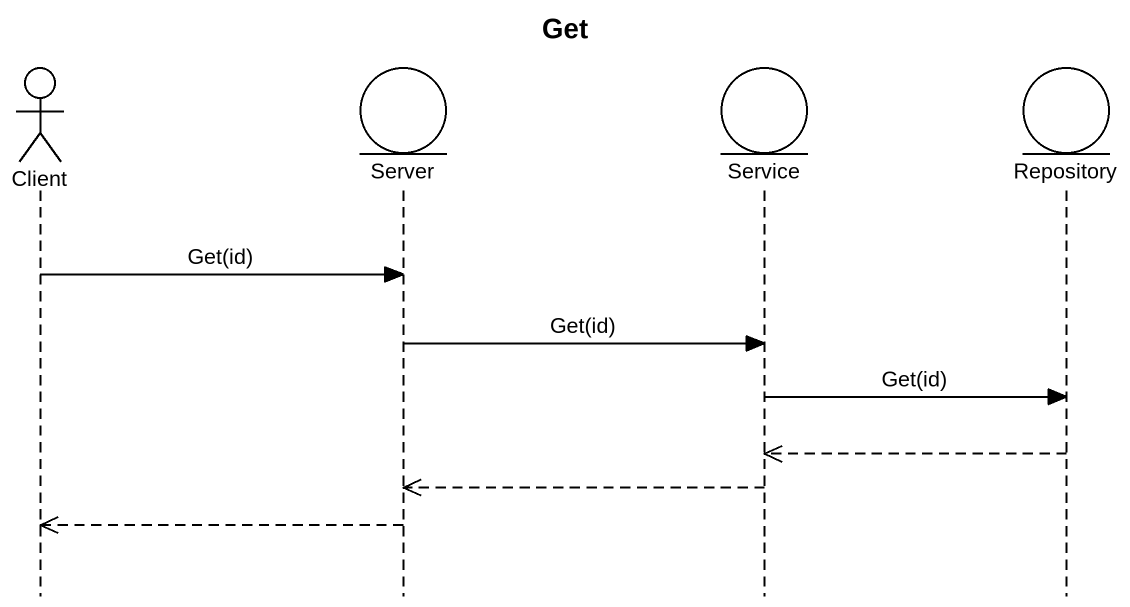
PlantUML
@startuml
title Get
hide footbox
actor Client
entity Server
entity Service
entity Repository

Client -> Server : Get(id)
Server -> Service : Get(id)
Service -> Repository : Get(id)
Repository -->> Service
Service -->> Server
Server -->> Client
@enduml
